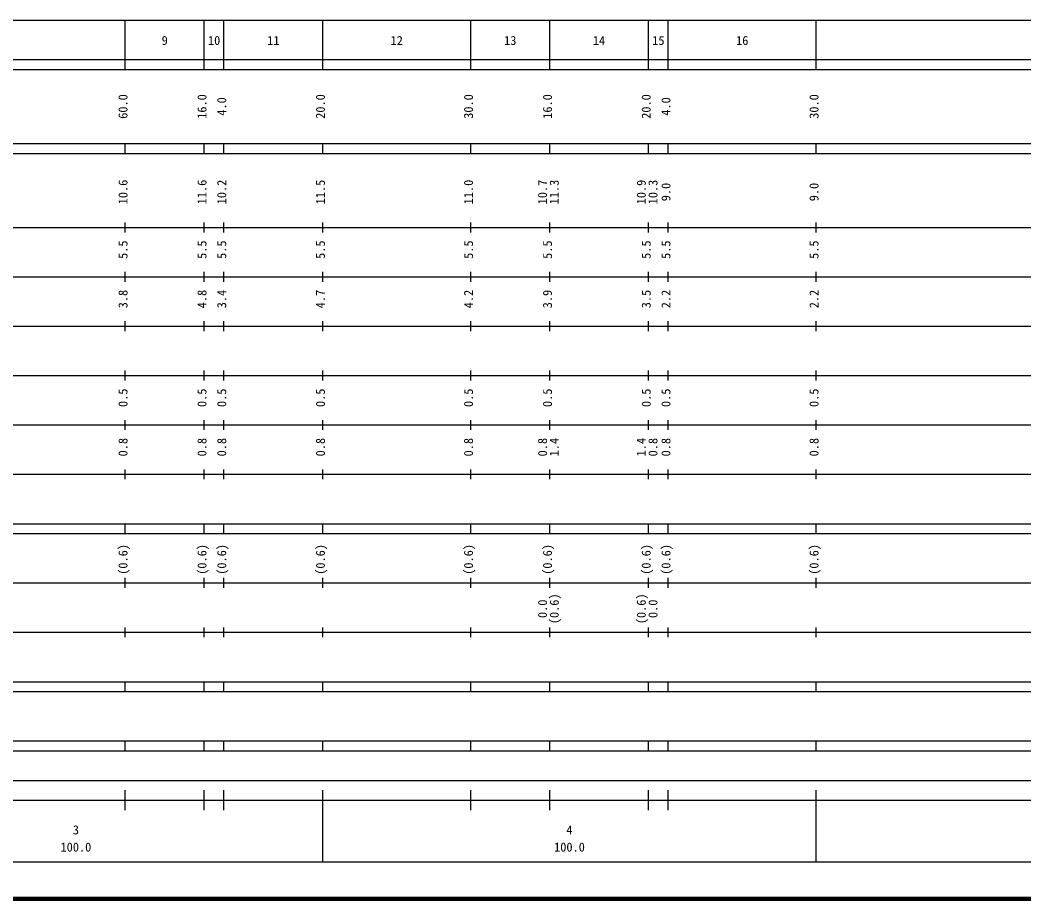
# Model space of a CAD drawing. Units: millimetres on the paper, enlarged 1000 times. Extents: x 40000 to 680000, y 20000 to 380000.
# Drawn here: x 306688 to 510069, y 20000 to 198000 of the extents above; entities that cross this region are included whole.
import ezdxf
from ezdxf.enums import TextEntityAlignment as Align

# ---------------------------------------------------------------- set-up
doc = ezdxf.new("R2010")
doc.units = ezdxf.units.MM
doc.header["$LTSCALE"] = 1000
doc.layers.add('M-TTL', color=2, linetype='Continuous', lineweight=140)
doc.layers.add('M-TTL-BAND', color=7, linetype='Continuous', lineweight=25)
doc.styles.add('ＭＳ ゴシック', font='')
doc.styles.get('ＭＳ ゴシック').set_extended_font_data('MS Gothic')

msp = doc.modelspace()

# ---------------------------------------------------------------- linework, layer by layer
at = {"layer": 'M-TTL'}
msp.add_line((40000, 20000), (680000, 20000), dxfattribs=at)
at = {"layer": 'M-TTL-BAND'}
for p, q in [((68000, 198000), (579000, 198000)), ((328000, 188000), (328000, 198000)), ((344000, 188000), (344000, 198000)), ((348000, 188000), (348000, 198000)), ((368000, 188000), (368000, 198000)), ((398000, 188000), (398000, 198000)), ((414000, 188000), (414000, 198000)), ((434000, 188000), (434000, 198000)), ((438000, 188000), (438000, 198000)), ((468000, 188000), (468000, 198000)), ((40000, 190000), (579000, 190000)), ((40000, 188000), (579000, 188000)), ((40000, 173000), (579000, 173000)), ((328000, 171000), (328000, 173000)), ((344000, 171000), (344000, 173000)), ((348000, 171000), (348000, 173000)), ((368000, 171000), (368000, 173000)), ((398000, 171000), (398000, 173000)), ((414000, 171000), (414000, 173000)), ((434000, 171000), (434000, 173000)), ((438000, 171000), (438000, 173000)), ((468000, 171000), (468000, 173000)), ((40000, 171000), (579000, 171000)), ((328000, 155000), (328000, 157000)), ((344000, 155000), (344000, 157000)), ((348000, 155000), (348000, 157000)), ((368000, 155000), (368000, 157000)), ((398000, 155000), (398000, 157000)), ((414000, 155000), (414000, 157000)), ((434000, 155000), (434000, 157000)), ((438000, 155000), (438000, 157000)), ((468000, 155000), (468000, 157000)), ((40000, 156000), (579000, 156000)), ((328000, 145000), (328000, 147000)), ((344000, 145000), (344000, 147000)), ((348000, 145000), (348000, 147000)), ((368000, 145000), (368000, 147000)), ((398000, 145000), (398000, 147000)), ((414000, 145000), (414000, 147000)), ((434000, 145000), (434000, 147000)), ((438000, 145000), (438000, 147000)), ((468000, 145000), (468000, 147000)), ((46000, 146000), (579000, 146000)), ((328000, 135000), (328000, 137000)), ((344000, 135000), (344000, 137000)), ((348000, 135000), (348000, 137000)), ((368000, 135000), (368000, 137000)), ((398000, 135000), (398000, 137000)), ((414000, 135000), (414000, 137000)), ((434000, 135000), (434000, 137000)), ((438000, 135000), (438000, 137000)), ((468000, 135000), (468000, 137000)), ((52000, 136000), (579000, 136000)), ((328000, 125000), (328000, 127000)), ((344000, 125000), (344000, 127000)), ((348000, 125000), (348000, 127000)), ((368000, 125000), (368000, 127000)), ((398000, 125000), (398000, 127000)), ((414000, 125000), (414000, 127000)), ((434000, 125000), (434000, 127000)), ((438000, 125000), (438000, 127000)), ((468000, 125000), (468000, 127000)), ((46000, 126000), (579000, 126000)), ((52000, 116000), (579000, 116000)), ((328000, 115000), (328000, 117000)), ((344000, 115000), (344000, 117000)), ((348000, 115000), (348000, 117000)), ((368000, 115000), (368000, 117000)), ((398000, 115000), (398000, 117000)), ((414000, 115000), (414000, 117000)), ((434000, 115000), (434000, 117000)), ((438000, 115000), (438000, 117000)), ((468000, 115000), (468000, 117000)), ((46000, 106000), (579000, 106000)), ((328000, 105000), (328000, 107000)), ((344000, 105000), (344000, 107000)), ((348000, 105000), (348000, 107000)), ((368000, 105000), (368000, 107000)), ((398000, 105000), (398000, 107000)), ((414000, 105000), (414000, 107000)), ((434000, 105000), (434000, 107000)), ((438000, 105000), (438000, 107000)), ((468000, 105000), (468000, 107000)), ((40000, 96000), (579000, 96000)), ((328000, 94000), (328000, 96000)), ((344000, 94000), (344000, 96000)), ((348000, 94000), (348000, 96000)), ((368000, 94000), (368000, 96000)), ((398000, 94000), (398000, 96000)), ((414000, 94000), (414000, 96000)), ((434000, 94000), (434000, 96000)), ((438000, 94000), (438000, 96000)), ((468000, 94000), (468000, 96000)), ((40000, 94000), (579000, 94000)), ((49000, 84000), (579000, 84000)), ((328000, 83000), (328000, 85000)), ((344000, 83000), (344000, 85000)), ((348000, 83000), (348000, 85000)), ((368000, 83000), (368000, 85000)), ((398000, 83000), (398000, 85000)), ((414000, 83000), (414000, 85000)), ((434000, 83000), (434000, 85000)), ((438000, 83000), (438000, 85000)), ((468000, 83000), (468000, 85000)), ((40000, 74000), (579000, 74000)), ((328000, 73000), (328000, 75000)), ((344000, 73000), (344000, 75000)), ((348000, 73000), (348000, 75000)), ((368000, 73000), (368000, 75000)), ((398000, 73000), (398000, 75000)), ((414000, 73000), (414000, 75000)), ((434000, 73000), (434000, 75000)), ((438000, 73000), (438000, 75000)), ((468000, 73000), (468000, 75000)), ((40000, 64000), (579000, 64000)), ((328000, 62000), (328000, 64000)), ((344000, 62000), (344000, 64000)), ((348000, 62000), (348000, 64000)), ((368000, 62000), (368000, 64000)), ((398000, 62000), (398000, 64000)), ((414000, 62000), (414000, 64000)), ((434000, 62000), (434000, 64000)), ((438000, 62000), (438000, 64000)), ((468000, 62000), (468000, 64000)), ((40000, 62000), (579000, 62000)), ((40000, 52000), (579000, 52000)), ((328000, 50000), (328000, 52000)), ((344000, 50000), (344000, 52000)), ((348000, 50000), (348000, 52000)), ((368000, 50000), (368000, 52000)), ((398000, 50000), (398000, 52000)), ((414000, 50000), (414000, 52000)), ((434000, 50000), (434000, 52000)), ((438000, 50000), (438000, 52000)), ((468000, 50000), (468000, 52000)), ((40000, 50000), (579000, 50000)), ((71000, 44000), (565000, 44000)), ((328000, 38000), (328000, 42000)), ((344000, 38000), (344000, 42000)), ((348000, 38000), (348000, 42000)), ((368000, 27500), (368000, 42000)), ((398000, 38000), (398000, 42000)), ((414000, 38000), (414000, 42000)), ((434000, 38000), (434000, 42000)), ((438000, 38000), (438000, 42000)), ((468000, 27500), (468000, 42000)), ((40000, 40000), (579000, 40000)), ((68000, 27500), (579000, 27500))]:
    msp.add_line(p, q, dxfattribs=at)

# ---------------------------------------------------------------- texts
at = {"layer": 'M-TTL-BAND', "style": 'ＭＳ ゴシック'}
for s, p in [('9', (336000, 192405)), ('10', (346000, 192405)), ('11', (358000, 192405)), ('12', (383000, 192405)), ('13', (406000, 192405)), ('14', (424000, 192405)), ('15', (436000, 192405)), ('16', (453000, 192405)), ('3', (318000, 32523)), ('4', (418000, 32523)), ('100.0', (318000, 29033)), ('100.0', (418000, 29033))]:
    msp.add_text(s, height=1833, dxfattribs=at).set_placement(p, align=Align.BOTTOM_CENTER)
for s, p in [('60.0', (329000, 180500)), ('16.0', (345000, 180500)), ('4.0', (349000, 180500)), ('20.0', (369000, 180500)), ('30.0', (399000, 180500)), ('16.0', (415000, 180500)), ('20.0', (435000, 180500)), ('4.0', (439000, 180500)), ('30.0', (469000, 180500)), ('10.6', (329000, 163174)), ('11.6', (345000, 163174)), ('10.2', (349000, 163174)), ('11.5', (369000, 163174)), ('11.0', (399000, 163174)), ('10.7', (414000, 163174)), ('11.3', (416370, 163174)), ('10.9', (434000, 163174)), ('10.3', (436370, 163174)), ('9.0', (439000, 163174)), ('9.0', (469000, 163174)), ('5.5', (329000, 151500)), ('5.5', (345000, 151500)), ('5.5', (349000, 151500)), ('5.5', (369000, 151500)), ('5.5', (399000, 151500)), ('5.5', (415000, 151500)), ('5.5', (435000, 151500)), ('5.5', (439000, 151500)), ('5.5', (469000, 151500)), ('3.8', (329000, 141500)), ('4.8', (345000, 141500)), ('3.4', (349000, 141500)), ('4.7', (369000, 141500)), ('4.2', (399000, 141500)), ('3.9', (415000, 141500)), ('3.5', (435000, 141500)), ('2.2', (439000, 141500)), ('2.2', (469000, 141500)), ('0.5', (329000, 121500)), ('0.5', (345000, 121500)), ('0.5', (349000, 121500)), ('0.5', (369000, 121500)), ('0.5', (399000, 121500)), ('0.5', (415000, 121500)), ('0.5', (435000, 121500)), ('0.5', (439000, 121500)), ('0.5', (469000, 121500)), ('0.8', (329000, 111500)), ('0.8', (345000, 111500)), ('0.8', (349000, 111500)), ('0.8', (369000, 111500)), ('0.8', (399000, 111500)), ('0.8', (414000, 111500)), ('1.4', (416370, 111500)), ('1.4', (434000, 111500)), ('0.8', (436370, 111500)), ('0.8', (439000, 111500)), ('0.8', (469000, 111500)), ('(0.6)', (329000, 88764)), ('(0.6)', (345000, 88764)), ('(0.6)', (349000, 88764)), ('(0.6)', (369000, 88764)), ('(0.6)', (399000, 88764)), ('(0.6)', (415000, 88764)), ('(0.6)', (435000, 88764)), ('(0.6)', (439000, 88764)), ('(0.6)', (469000, 88764)), ('(0.6)', (416370, 78764)), ('(0.6)', (434000, 78764)), ('0.0', (414000, 78764)), ('0.0', (436370, 78764))]:
    msp.add_text(s, height=1833, rotation=90, dxfattribs=at).set_placement(p, align=Align.BOTTOM_CENTER)

doc.saveas('drawing.dxf')
